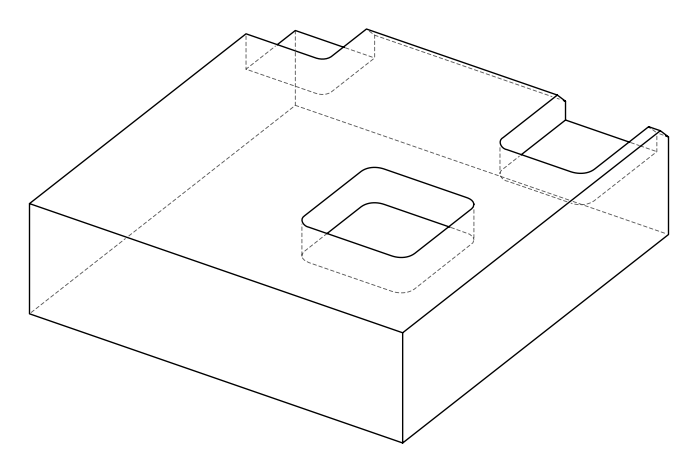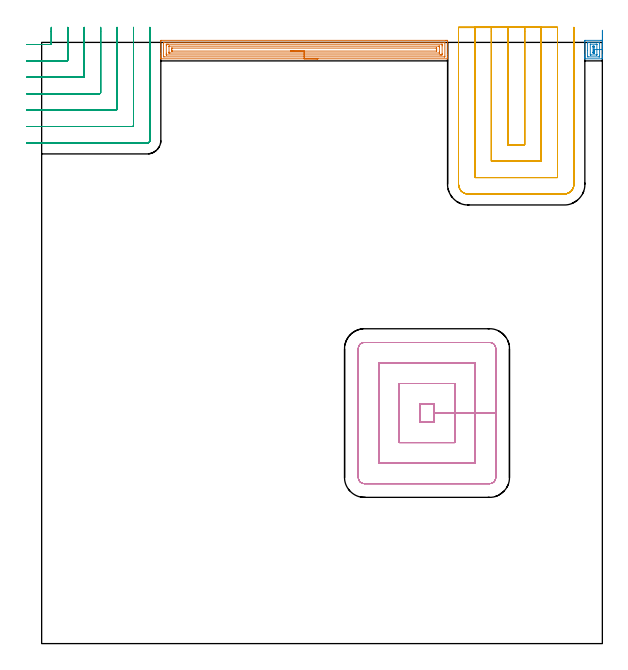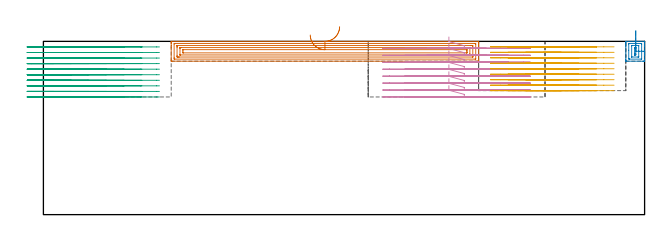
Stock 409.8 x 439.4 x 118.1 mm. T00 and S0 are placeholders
(PLAN: 5 operations, 3 tool changes, 65.7 min)
(1 AREA_MILL | FG_CHAMFER_SURFACE | UGT0205_001 | 8.66 min | 20361 mm3)
(2 AREA_MILL_1 | FG_CHAMFER_SURFACE_1 | UGT0205_001 | 0.79 min | 1795 mm3)
(3 MILL_CORNER_NOTCH_RECTANGULAR | CORNER_NOTCH_RECTANGULAR | NXT0201_012 | Follow Part, ap 4, ae 75% | 16.1 min | 267629 mm3)
(4 MILL_RECTANGULAR_POCKET | POCKET_RECTANGULAR_STRAIGHT | UGT0201_094 | Follow Part, ap 5, ae 75% | 16.17 min | 555880 mm3)
(5 MILL_SLOT | SLOT_PARTIAL_RECTANGULAR | NXT0201_012 | Follow Part, ap 4, ae 75% | 24.01 min | 395898 mm3)
(TOOL UGT0205_001 | Chamfer Mill 20 x 3 x 45 deg. | D20 FL50 Z2)
(TOOL NXT0201_012 | ENDMILL 16mm [2P460-1600-NA 1630] | D16 FL38 Z6)
(TOOL UGT0201_094 | End mill 20 mm | D20 FL38 Z4)
(OP 1 AREA_MILL)
G17 G21 G94 G90
T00 M6
G54
G17 G0 G90 X201.9 Y427.4 S1061 M3
G43 Z128.1 H0
G94 G1 X201.862 Z127.228 F250.
X201.748 Z126.363
X201.559 Z125.512
X201.297 Z124.68
X200.963 Z123.874
X200.56 Z123.1
X200.092 Z122.364
X199.56 Z121.672
X198.971 Z121.029
X198.328 Z120.44
X197.636 Z119.908
X196.9 Z119.44
X196.126 Z119.037
X195.32 Z118.703
X194.488 Z118.441
X193.636 Z118.252
X192.772 Z118.138
X191.9 Z118.1
X87.282
X87.11 Y427.403 Z118.088
X87.107 Y427.436 Z118.055
X87.1 Y427.838 Z117.662
Y428.101 Z117.399
Y428.825 Z116.67
Y430.074 Z115.423
Y431.487 Z114.008
Y440.1 Z105.397
X87.102 Y440.363 Z105.135
X87.108 Y440.892 Z104.606
X87.194 Y440.895 Z104.603
X87.729 Y440.9 Z104.6
X295.53
X296.071 Y440.899 Z104.601
X296.606 Y440.895 Z104.603
X296.692 Y440.892 Z104.606
X296.696 Y440.363 Z105.135
X296.7 Y439.738 Z105.759
Y430.6 Z114.895
Y429.187 Z116.31
Y428.825 Z116.67
Y428.1 Z117.399
Y427.838 Z117.661
Y427.438 Z118.053
X296.691 Y427.403 Z118.088
X296.518 Y427.4 Z118.1
X191.9
Y428.814 Z116.686
X89.518
X89.11 Y428.825 Z116.675
X89.101 Y429.238 Z116.262
X89.1 Y438.588 Z106.912
X89.101 Y439.001 Z106.499
X89.11 Y439.475 Z106.025
X89.507 Y439.486 Z106.014
X89.518
X294.282
X294.69 Y439.475 Z106.025
X294.699 Y439.001 Z106.499
Y429.299 Z116.201
X294.69 Y428.825 Z116.675
X294.293 Y428.814 Z116.686
X294.282
X191.9
Y430.228 Z115.272
X91.306 Y430.229 Z115.271
X91.182 Y430.231 Z115.269
X91.137 Y430.233 Z115.267
X91.118 Y430.235 Z115.265
X91.11 Y430.26 Z115.24
X91.105 Y430.395 Z115.105
X91.102 Y430.6 Z114.9
X91.1 Y430.804 Z114.696
Y431.487 Z114.013
Y437.017 Z108.483
X91.105 Y437.7 Z107.8
X91.109 Y437.896 Z107.604
X91.128 Y438.065 Z107.435
X91.306 Y438.067 Z107.433
X91.827 Y438.07 Z107.43
X92.2 Y438.071 Z107.429
X92.72 Y438.072 Z107.428
X292.494 Y438.071 Z107.429
X292.618 Y438.07 Z107.43
X292.663 Y438.067 Z107.433
X292.682 Y438.066 Z107.434
X292.69 Y438.04 Z107.46
X292.695 Y437.905 Z107.595
X292.698 Y437.7 Z107.8
X292.7 Y437.496 Z108.004
Y436.813 Z108.687
Y431.283 Z114.217
X292.695 Y430.6 Z114.9
X292.691 Y430.404 Z115.096
X292.672 Y430.235 Z115.265
X292.494 Y430.233 Z115.267
X291.973 Y430.23 Z115.27
X291.6 Y430.229 Z115.271
X291.08 Y430.228 Z115.272
X191.9
Y431.643 Z113.857
X93.832
X93.206 Y431.645 Z113.855
X93.136 Y431.647 Z113.853
X93.118 Y431.649 Z113.851
X93.11 Y431.661 Z113.839
X93.107 Y431.714 Z113.786
X93.103 Y431.932 Z113.568
X93.1 Y432.369 Z113.131
X93.101 Y436.366 Z109.134
X93.103 Y436.587 Z108.913
X93.106 Y436.641 Z108.859
X93.11 Y436.65 Z108.85
X93.116 Y436.653 Z108.847
X93.146 Y436.655 Z108.845
X93.252 Y436.657 Z108.843
X289.968
X290.594 Y436.655 Z108.845
X290.664 Y436.653 Z108.847
X290.682 Y436.651 Z108.849
X290.69 Y436.639 Z108.861
X290.693 Y436.586 Z108.914
X290.697 Y436.368 Z109.132
X290.7 Y435.931 Z109.569
Y432.38 Z113.12
X290.699 Y431.934 Z113.566
X290.697 Y431.713 Z113.787
X290.694 Y431.659 Z113.841
X290.69 Y431.65 Z113.85
X290.684 Y431.647 Z113.853
X290.654 Y431.645 Z113.855
X290.548 Y431.643 Z113.857
X191.9
Y433.057 Z112.443
X95.57
X95.156 Y433.062 Z112.438
X95.109 Y433.064 Z112.436
X95.105 Y433.075 Z112.425
X95.101 Y433.107 Z112.393
X95.1 Y433.934 Z111.566
Y434.822 Z110.678
X95.104 Y435.038 Z110.462
X95.11 Y435.204 Z110.296
X95.122 Y435.236 Z110.264
X95.225 Y435.24 Z110.26
X95.363 Y435.242 Z110.258
X288.23 Y435.243 Z110.257
X288.644 Y435.239 Z110.261
X288.691 Y435.236 Z110.264
X288.695 Y435.225 Z110.275
X288.699 Y435.193 Z110.307
X288.7 Y434.366 Z111.134
Y433.478 Z112.022
X288.696 Y433.262 Z112.238
X288.69 Y433.096 Z112.404
X288.678 Y433.064 Z112.436
X288.575 Y433.06 Z112.44
X288.437 Y433.058 Z112.442
X191.9 Y433.057 Z112.443
X191.028 Z112.481
X190.164 Z112.595
X189.312 Z112.784
X188.48 Z113.046
X187.674 Z113.38
X186.9 Z113.783
X186.164 Z114.252
X185.472 Z114.783
X184.829 Z115.372
X184.24 Z116.015
X183.708 Z116.707
X183.24 Z117.443
X182.837 Z118.217
X182.503 Z119.023
X182.241 Z119.855
X182.052 Z120.707
X181.938 Z121.572
X181.9 Z122.443
G0 Z128.1
M5
M2
(OP 2 AREA_MILL_1)
G17 G21 G94 G90
T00 M6
G54
G17 G0 G90 X409.8 Y448.292 S1061 M3
G43 Z128.1 H0
Z111.349
G94 G1 Y447.649 Z110.76 F250.
Y446.957 Z110.228
Y446.221 Z109.76
Y445.448 Z109.357
Y444.642 Z109.023
Y443.81 Z108.76
Y442.958 Z108.571
Y442.093 Z108.457
Y441.222 Z108.419
Y440.35 Z108.457
Y439.485 Z108.57
Y438.633 Z108.759
Y437.801 Z109.021
Y436.995 Z109.355
Y436.221 Z109.758
Y435.486 Z110.226
Y434.793 Z110.757
Y434.15 Z111.347
Y430.6 Z114.894
Y430.021 Z115.476
Y429.712 Z115.784
Y429.133 Z116.363
Y428.825 Z116.67
Y428.208 Z117.292
Y427.773 Z117.726
Y427.432 Z118.059
X409.791 Y427.403 Z118.088
X409.645 Y427.4 Z118.1
X397.155
X397.01 Y427.403 Z118.088
X397.007 Y427.431 Z118.06
X397. Y427.773 Z117.726
Y428.208 Z117.291
Y428.825 Z116.67
Y430.02 Z115.476
Y430.6 Z114.894
Y439.765 Z105.732
X397.004 Y440.363 Z105.134
X397.008 Y440.892 Z104.606
X397.067 Y440.894 Z104.603
X397.601 Y440.9 Z104.6
X408.659
X409.199 Y440.899 Z104.601
X409.733 Y440.894 Z104.603
X409.792 Y440.892 Z104.606
X409.796 Y440.363 Z105.134
X409.8 Y439.765 Z105.732
Y434.15 Z111.347
X409.198 Y434.151 Z111.349
X407.8 Y434.15 Z111.35
X407.799 Y429.33 Z116.17
X407.79 Y428.825 Z116.675
X407.425 Y428.814 Z116.686
X407.415
X399.385
X399.01 Y428.825 Z116.675
X399.001 Y429.206 Z116.294
X399. Y433.454 Z112.046
X399.001 Y438.97 Z106.53
X399.01 Y439.475 Z106.025
X399.375 Y439.486 Z106.014
X399.385
X407.415
X407.79 Y439.475 Z106.025
X407.799 Y439.093 Z106.407
X407.8 Y434.15 Z111.35
X405.8
X405.799 Y430.432 Z115.068
X405.79 Y430.263 Z115.237
X405.785 Y430.234 Z115.266
X405.769 Y430.232 Z115.268
X405.724 Y430.229 Z115.271
X401.543
X401.17 Y430.23 Z115.27
X401.046 Y430.233 Z115.267
X401.01 Y430.235 Z115.265
X401.005 Y430.319 Z115.181
X401.001 Y430.431 Z115.069
Y437.868 Z107.632
X401.01 Y438.037 Z107.463
X401.015 Y438.066 Z107.434
X401.031 Y438.068 Z107.432
X401.076 Y438.071 Z107.429
X405.257 Y438.072 Z107.428
X405.63 Y438.07 Z107.43
X405.754 Y438.068 Z107.432
X405.79 Y438.065 Z107.435
X405.795 Y437.981 Z107.519
X405.799 Y437.869 Z107.631
X405.8 Y434.15 Z111.35
X403.8
Y432.375 Z113.125
X403.798 Y431.977 Z113.523
X403.794 Y431.778 Z113.722
X403.79 Y431.679 Z113.821
X403.784 Y431.649 Z113.851
X403.767 Y431.647 Z113.853
X403.687 Y431.645 Z113.855
X403.076 Y431.65 Z113.85
X403.01 Y431.651 Z113.849
X403.007 Y431.742 Z113.758
X403.003 Y431.938 Z113.562
X403. Y432.329 Z113.171
Y435.925 Z109.575
X403.002 Y436.323 Z109.177
X403.006 Y436.522 Z108.978
X403.01 Y436.621 Z108.879
X403.016 Y436.651 Z108.849
X403.033 Y436.653 Z108.847
X403.113 Y436.655 Z108.845
X403.724 Y436.651 Z108.849
X403.79 Y436.649 Z108.851
X403.793 Y436.558 Z108.942
X403.797 Y436.362 Z109.138
X403.8 Y435.971 Z109.529
Y434.15 Z111.35
Y433.561 Z111.993
Y433.03 Z112.685
Y432.561 Z113.421
Y432.158 Z114.195
Y431.824 Z115.001
Y431.562 Z115.833
Y431.373 Z116.685
Y431.259 Z117.549
Y431.221 Z118.421
Y431.259 Z119.293
Y431.373 Z120.157
Y431.562 Z121.009
Y431.824 Z121.841
Y432.158 Z122.647
Y432.561 Z123.421
Y433.03 Z124.157
Y433.561 Z124.849
Y434.15 Z125.492
G0 Z128.1
M5
M2
(OP 3 MILL_CORNER_NOTCH_RECTANGULAR)
G17 G21 G94 G90
T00 M6
G54
G17 G0 G90 X-11. Y437.9 S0 M3
G43 Z128.1 H1
Z114.31
G94 G1 X-8. F250.
X6.306 F500.
G3 X7.1 Y438.694 R0.8
G1 Y447.146
Y447.4
X7.111 Y450.4 F250.
G0 Z128.1
X-11. Y425.9
Z114.31
G1 X-8.
X18.305 F500.
G3 X19.1 Y426.695 R0.8
G1 Y447.146
X19.101 Y447.4
X19.113 Y450.4 F250.
G0 Z128.1
X-11. Y413.9
Z114.31
G1 X-8.
X30.305 F500.
G3 X31.1 Y414.695 R0.8
G1 Y447.146
X31.101 Y447.4
X31.117 Y450.4 F250.
G0 Z128.1
X-11. Y401.9
Z114.31
G1 X-8.
X42.305 F500.
G3 X43.1 Y402.695 R0.8
G1 Y447.146
X43.101 Y447.4
X43.122 Y450.4 F250.
G0 Z128.1
X-11. Y389.9
Z114.31
G1 X-8.
X54.305 F500.
G3 X55.1 Y390.695 R0.8
G1 Y447.146
G2 X55.101 Y447.4 R24.
G1 X55.133 Y450.4 F250.
G0 Z128.1
X-11. Y377.9
Z114.31
G1 X-8.
X66.304 F500.
G3 X67.1 Y378.696 R0.8
G1 Y447.146
G2 X67.103 Y447.4 R12.
G1 X67.166 Y450.399 F250.
G0 Z128.1
X-11. Y365.9
Z114.31
G1 X-8.
X77.2 F500.
G3 X79.1 Y367.8 R1.9
G1 Y447.146
Y450.146 F250.
G0 Z128.1
X-11. Y437.9
Z110.52
G1 X-8.
X6.306 F500.
G3 X7.1 Y438.694 R0.8
G1 Y447.4
Y450.4 F250.
G0 Z128.1
X-11. Y425.9
Z110.52
G1 X-8.
X18.306 F500.
G3 X19.1 Y426.694 R0.8
G1 Y447.4
Y450.4 F250.
G0 Z128.1
X-11. Y413.9
Z110.52
G1 X-8.
X30.305 F500.
G3 X31.1 Y414.695 R0.8
G1 Y447.4
Y450.4 F250.
G0 Z128.1
X-11. Y401.9
Z110.52
G1 X-8.
X42.305 F500.
G3 X43.1 Y402.695 R0.8
G1 Y447.4
Y450.4 F250.
G0 Z128.1
X-11. Y389.9
Z110.52
G1 X-8.
X54.305 F500.
G3 X55.1 Y390.695 R0.8
G1 Y447.4
Y450.4 F250.
G0 Z128.1
X-11. Y377.9
Z110.52
G1 X-8.
X66.304 F500.
G3 X67.1 Y378.696 R0.8
G1 Y447.4
Y450.4 F250.
G0 Z128.1
X-11. Y365.9
Z110.52
G1 X-8.
X77.2 F500.
G3 X79.1 Y367.8 R1.9
G1 Y447.4
Y450.4 F250.
G0 Z128.1
X-11. Y437.9
Z106.73
G1 X-8.
X6.306 F500.
G3 X7.1 Y438.694 R0.8
G1 Y447.4
Y450.4 F250.
G0 Z128.1
X-11. Y425.9
Z106.73
G1 X-8.
X18.306 F500.
G3 X19.1 Y426.694 R0.8
G1 Y447.4
Y450.4 F250.
G0 Z128.1
X-11. Y413.9
Z106.73
G1 X-8.
X30.305 F500.
G3 X31.1 Y414.695 R0.8
G1 Y447.4
Y450.4 F250.
G0 Z128.1
X-11. Y401.9
Z106.73
G1 X-8.
X42.305 F500.
G3 X43.1 Y402.695 R0.8
G1 Y447.4
Y450.4 F250.
G0 Z128.1
X-11. Y389.9
Z106.73
G1 X-8.
X54.305 F500.
G3 X55.1 Y390.695 R0.8
G1 Y447.4
Y450.4 F250.
G0 Z128.1
X-11. Y377.9
Z106.73
G1 X-8.
X66.304 F500.
G3 X67.1 Y378.696 R0.8
G1 Y447.4
Y450.4 F250.
G0 Z128.1
X-11. Y365.9
Z106.73
G1 X-8.
X77.2 F500.
G3 X79.1 Y367.8 R1.9
G1 Y447.4
Y450.4 F250.
G0 Z128.1
X-11. Y437.9
Z102.94
G1 X-8.
X6.306 F500.
G3 X7.1 Y438.694 R0.8
G1 Y447.4
Y450.4 F250.
G0 Z128.1
X-11. Y425.9
Z102.94
G1 X-8.
X18.306 F500.
G3 X19.1 Y426.694 R0.8
G1 Y447.4
Y450.4 F250.
G0 Z128.1
X-11. Y413.9
Z102.94
G1 X-8.
X30.305 F500.
G3 X31.1 Y414.695 R0.8
G1 Y447.4
Y450.4 F250.
G0 Z128.1
X-11. Y401.9
Z102.94
G1 X-8.
X42.305 F500.
G3 X43.1 Y402.695 R0.8
G1 Y447.4
Y450.4 F250.
G0 Z128.1
X-11. Y389.9
Z102.94
G1 X-8.
X54.305 F500.
G3 X55.1 Y390.695 R0.8
G1 Y447.4
Y450.4 F250.
G0 Z128.1
X-11. Y377.9
Z102.94
G1 X-8.
X66.304 F500.
G3 X67.1 Y378.696 R0.8
G1 Y447.4
Y450.4 F250.
G0 Z128.1
X-11. Y365.9
Z102.94
G1 X-8.
X77.2 F500.
G3 X79.1 Y367.8 R1.9
G1 Y447.4
Y450.4 F250.
G0 Z128.1
X-11. Y437.9
Z99.15
G1 X-8.
X6.306 F500.
G3 X7.1 Y438.694 R0.8
G1 Y447.4
Y450.4 F250.
G0 Z128.1
X-11. Y425.9
Z99.15
G1 X-8.
X18.306 F500.
G3 X19.1 Y426.694 R0.8
G1 Y447.4
Y450.4 F250.
G0 Z128.1
X-11. Y413.9
Z99.15
G1 X-8.
X30.305 F500.
G3 X31.1 Y414.695 R0.8
G1 Y447.4
Y450.4 F250.
G0 Z128.1
X-11. Y401.9
Z99.15
G1 X-8.
X42.305 F500.
G3 X43.1 Y402.695 R0.8
G1 Y447.4
Y450.4 F250.
G0 Z128.1
X-11. Y389.9
Z99.15
G1 X-8.
X54.305 F500.
G3 X55.1 Y390.695 R0.8
G1 Y447.4
Y450.4 F250.
G0 Z128.1
X-11. Y377.9
Z99.15
G1 X-8.
X66.304 F500.
G3 X67.1 Y378.696 R0.8
G1 Y447.4
Y450.4 F250.
G0 Z128.1
X-11. Y365.9
Z99.15
G1 X-8.
X77.2 F500.
G3 X79.1 Y367.8 R1.9
G1 Y447.4
Y450.4 F250.
G0 Z128.1
X-11. Y437.9
Z95.36
G1 X-8.
X6.306 F500.
G3 X7.1 Y438.694 R0.8
G1 Y447.4
Y450.4 F250.
G0 Z128.1
X-11. Y425.9
Z95.36
G1 X-8.
X18.306 F500.
G3 X19.1 Y426.694 R0.8
G1 Y447.4
Y450.4 F250.
G0 Z128.1
X-11. Y413.9
Z95.36
G1 X-8.
X30.305 F500.
G3 X31.1 Y414.695 R0.8
G1 Y447.4
Y450.4 F250.
G0 Z128.1
X-11. Y401.9
Z95.36
G1 X-8.
X42.305 F500.
G3 X43.1 Y402.695 R0.8
G1 Y447.4
Y450.4 F250.
G0 Z128.1
X-11. Y389.9
Z95.36
G1 X-8.
X54.305 F500.
G3 X55.1 Y390.695 R0.8
G1 Y447.4
Y450.4 F250.
G0 Z128.1
X-11. Y377.9
Z95.36
G1 X-8.
X66.304 F500.
G3 X67.1 Y378.696 R0.8
G1 Y447.4
Y450.4 F250.
G0 Z128.1
X-11. Y365.9
Z95.36
G1 X-8.
X77.2 F500.
G3 X79.1 Y367.8 R1.9
G1 Y447.4
Y450.4 F250.
G0 Z128.1
X-11. Y437.9
Z91.57
G1 X-8.
X6.306 F500.
G3 X7.1 Y438.694 R0.8
G1 Y447.4
Y450.4 F250.
G0 Z128.1
X-11. Y425.9
Z91.57
G1 X-8.
X18.306 F500.
G3 X19.1 Y426.694 R0.8
G1 Y447.4
Y450.4 F250.
G0 Z128.1
X-11. Y413.9
Z91.57
G1 X-8.
X30.305 F500.
G3 X31.1 Y414.695 R0.8
G1 Y447.4
Y450.4 F250.
G0 Z128.1
X-11. Y401.9
Z91.57
G1 X-8.
X42.305 F500.
G3 X43.1 Y402.695 R0.8
G1 Y447.4
Y450.4 F250.
G0 Z128.1
X-11. Y389.9
Z91.57
G1 X-8.
X54.305 F500.
G3 X55.1 Y390.695 R0.8
G1 Y447.4
Y450.4 F250.
G0 Z128.1
X-11. Y377.9
Z91.57
G1 X-8.
X66.304 F500.
G3 X67.1 Y378.696 R0.8
G1 Y447.4
Y450.4 F250.
G0 Z128.1
X-11. Y365.9
Z91.57
G1 X-8.
X77.2 F500.
G3 X79.1 Y367.8 R1.9
G1 Y447.4
Y450.4 F250.
G0 Z128.1
X-11. Y437.9
Z87.78
G1 X-8.
X6.306 F500.
G3 X7.1 Y438.694 R0.8
G1 Y447.4
Y450.4 F250.
G0 Z128.1
X-11. Y425.9
Z87.78
G1 X-8.
X18.306 F500.
G3 X19.1 Y426.694 R0.8
G1 Y447.4
Y450.4 F250.
G0 Z128.1
X-11. Y413.9
Z87.78
G1 X-8.
X30.305 F500.
G3 X31.1 Y414.695 R0.8
G1 Y447.4
Y450.4 F250.
G0 Z128.1
X-11. Y401.9
Z87.78
G1 X-8.
X42.305 F500.
G3 X43.1 Y402.695 R0.8
G1 Y447.4
Y450.4 F250.
G0 Z128.1
X-11. Y389.9
Z87.78
G1 X-8.
X54.305 F500.
G3 X55.1 Y390.695 R0.8
G1 Y447.4
Y450.4 F250.
G0 Z128.1
X-11. Y377.9
Z87.78
G1 X-8.
X66.304 F500.
G3 X67.1 Y378.696 R0.8
G1 Y447.4
Y450.4 F250.
G0 Z128.1
X-11. Y365.9
Z87.78
G1 X-8.
X77.2 F500.
G3 X79.1 Y367.8 R1.9
G1 Y447.4
Y450.4 F250.
G0 Z128.1
X-11. Y437.9
Z83.99
G1 X-8.
X6.306 F500.
G3 X7.1 Y438.694 R0.8
G1 Y447.4
Y450.4 F250.
G0 Z128.1
X-11. Y425.9
Z83.99
G1 X-8.
X18.306 F500.
G3 X19.1 Y426.694 R0.8
G1 Y447.4
Y450.4 F250.
G0 Z128.1
X-11. Y413.9
Z83.99
G1 X-8.
X30.305 F500.
G3 X31.1 Y414.695 R0.8
G1 Y447.4
Y450.4 F250.
G0 Z128.1
X-11. Y401.9
Z83.99
G1 X-8.
X42.305 F500.
G3 X43.1 Y402.695 R0.8
G1 Y447.4
Y450.4 F250.
G0 Z128.1
X-11. Y389.9
Z83.99
G1 X-8.
X54.305 F500.
G3 X55.1 Y390.695 R0.8
G1 Y447.4
Y450.4 F250.
G0 Z128.1
X-11. Y377.9
Z83.99
G1 X-8.
X66.304 F500.
G3 X67.1 Y378.696 R0.8
G1 Y447.4
Y450.4 F250.
G0 Z128.1
X-11. Y365.9
Z83.99
G1 X-8.
X77.2 F500.
G3 X79.1 Y367.8 R1.9
G1 Y447.4
Y450.4 F250.
G0 Z128.1
X-11. Y437.9
Z80.2
G1 X-8.
X6.306 F500.
G3 X7.1 Y438.694 R0.8
G1 Y447.4
Y450.4 F250.
G0 Z128.1
X-11. Y425.9
Z80.2
G1 X-8.
X18.306 F500.
G3 X19.1 Y426.694 R0.8
G1 Y447.4
Y450.4 F250.
G0 Z128.1
X-11. Y413.9
Z80.2
G1 X-8.
X30.305 F500.
G3 X31.1 Y414.695 R0.8
G1 Y447.4
Y450.4 F250.
G0 Z128.1
X-11. Y401.9
Z80.2
G1 X-8.
X42.305 F500.
G3 X43.1 Y402.695 R0.8
G1 Y447.4
Y450.4 F250.
G0 Z128.1
X-11. Y389.9
Z80.2
G1 X-8.
X54.305 F500.
G3 X55.1 Y390.695 R0.8
G1 Y447.4
Y450.4 F250.
G0 Z128.1
X-11. Y377.9
Z80.2
G1 X-8.
X66.304 F500.
G3 X67.1 Y378.696 R0.8
G1 Y447.4
Y450.4 F250.
G0 Z128.1
X-11. Y365.9
Z80.2
G1 X-8.
X77.2 F500.
G3 X79.1 Y367.8 R1.9
G1 Y447.4
Y450.4 F250.
G0 Z128.1
M5
M2
(OP 4 MILL_RECTANGULAR_POCKET)
G17 G21 G94 G90
T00 M6
G54
G17 G0 G90 X276.4 Y173.677 S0 M3
G43 Z128.1 H0
Z121.1
G94 G1 Y161.9 Z117.944 F250.
X286.9 Z115.131
Y168.5 Z113.362
Y175.1 F500.
X276.4
Y161.9
X286.9
Y168.5
X301.9
Y190.1
X261.4
Y146.9
X301.9
Y168.5
X316.9
Y205.1
X246.4
Y131.9
X316.9
Y168.5
X331.9
Y215.6
G3 X327.4 Y220.1 R4.5
G1 X235.9
G3 X231.4 Y215.6 R4.5
G1 Y121.4
G3 X235.9 Y116.9 R4.5
G1 X327.4
G3 X331.9 Y121.4 R4.5
G1 Y168.5
Y169.5
G0 X276.4 Y173.677 Z116.362
G1 Y161.9 Z113.207 F250.
X286.9 Z110.393
Y168.5 Z108.625
Y175.1 F500.
X276.4
Y161.9
X286.9
Y168.5
X301.9
Y190.1
X261.4
Y146.9
X301.9
Y168.5
X316.9
Y205.1
X246.4
Y131.9
X316.9
Y168.5
X331.9
Y215.6
G3 X327.4 Y220.1 R4.5
G1 X235.9
G3 X231.4 Y215.6 R4.5
G1 Y121.4
G3 X235.9 Y116.9 R4.5
G1 X327.4
G3 X331.9 Y121.4 R4.5
G1 Y168.5
Y169.5
G0 X276.4 Y173.677 Z111.625
G1 Y161.9 Z108.469 F250.
X286.9 Z105.656
Y168.5 Z103.887
Y175.1 F500.
X276.4
Y161.9
X286.9
Y168.5
X301.9
Y190.1
X261.4
Y146.9
X301.9
Y168.5
X316.9
Y205.1
X246.4
Y131.9
X316.9
Y168.5
X331.9
Y215.6
G3 X327.4 Y220.1 R4.5
G1 X235.9
G3 X231.4 Y215.6 R4.5
G1 Y121.4
G3 X235.9 Y116.9 R4.5
G1 X327.4
G3 X331.9 Y121.4 R4.5
G1 Y168.5
Y169.5
G0 X276.4 Y173.677 Z106.887
G1 Y161.9 Z103.732 F250.
X286.9 Z100.918
Y168.5 Z99.15
Y175.1 F500.
X276.4
Y161.9
X286.9
Y168.5
X301.9
Y190.1
X261.4
Y146.9
X301.9
Y168.5
X316.9
Y205.1
X246.4
Y131.9
X316.9
Y168.5
X331.9
Y215.6
G3 X327.4 Y220.1 R4.5
G1 X235.9
G3 X231.4 Y215.6 R4.5
G1 Y121.4
G3 X235.9 Y116.9 R4.5
G1 X327.4
G3 X331.9 Y121.4 R4.5
G1 Y168.5
Y169.5
G0 X276.4 Y173.677 Z102.15
G1 Y161.9 Z98.994 F250.
X286.9 Z96.181
Y168.5 Z94.412
Y175.1 F500.
X276.4
Y161.9
X286.9
Y168.5
X301.9
Y190.1
X261.4
Y146.9
X301.9
Y168.5
X316.9
Y205.1
X246.4
Y131.9
X316.9
Y168.5
X331.9
Y215.6
G3 X327.4 Y220.1 R4.5
G1 X235.9
G3 X231.4 Y215.6 R4.5
G1 Y121.4
G3 X235.9 Y116.9 R4.5
G1 X327.4
G3 X331.9 Y121.4 R4.5
G1 Y168.5
Y169.5
G0 X276.4 Y173.677 Z97.412
G1 Y161.9 Z94.257 F250.
X286.9 Z91.443
Y168.5 Z89.675
Y175.1 F500.
X276.4
Y161.9
X286.9
Y168.5
X301.9
Y190.1
X261.4
Y146.9
X301.9
Y168.5
X316.9
Y205.1
X246.4
Y131.9
X316.9
Y168.5
X331.9
Y215.6
G3 X327.4 Y220.1 R4.5
G1 X235.9
G3 X231.4 Y215.6 R4.5
G1 Y121.4
G3 X235.9 Y116.9 R4.5
G1 X327.4
G3 X331.9 Y121.4 R4.5
G1 Y168.5
Y169.5
G0 X276.4 Y173.677 Z92.675
G1 Y161.9 Z89.519 F250.
X286.9 Z86.706
Y168.5 Z84.937
Y175.1 F500.
X276.4
Y161.9
X286.9
Y168.5
X301.9
Y190.1
X261.4
Y146.9
X301.9
Y168.5
X316.9
Y205.1
X246.4
Y131.9
X316.9
Y168.5
X331.9
Y215.6
G3 X327.4 Y220.1 R4.5
G1 X235.9
G3 X231.4 Y215.6 R4.5
G1 Y121.4
G3 X235.9 Y116.9 R4.5
G1 X327.4
G3 X331.9 Y121.4 R4.5
G1 Y168.5
Y169.5
G0 X276.4 Y173.677 Z87.937
G1 Y161.9 Z84.782 F250.
X286.9 Z81.968
Y168.5 Z80.2
Y175.1 F500.
X276.4
Y161.9
X286.9
Y168.5
X301.9
Y190.1
X261.4
Y146.9
X301.9
Y168.5
X316.9
Y205.1
X246.4
Y131.9
X316.9
Y168.5
X331.9
Y215.6
G3 X327.4 Y220.1 R4.5
G1 X235.9
G3 X231.4 Y215.6 R4.5
G1 Y121.4
G3 X235.9 Y116.9 R4.5
G1 X327.4
G3 X331.9 Y121.4 R4.5
G1 Y168.5
Y169.5
G0 Z128.1
M5
M2
(OP 5 MILL_SLOT)
G17 G21 G94 G90
T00 M6
G54
G17 G0 G90 X340.678 Y450.4 S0 M3
G43 Z128.1 H1
Z114.367
G94 G1 X340.699 Y447.4 F250.
X340.7 Y447.146 F500.
Y364.6
X353.
Y447.146
X353.001 Y447.4
X353.022 Y450.4 F250.
X328.667
X328.699 Y447.4
G2 X328.7 Y447.146 R24. F500.
G1 Y352.6
X365.
Y447.146
G2 X365.001 Y447.4 R24.
G1 X365.033 Y450.4 F250.
X316.634 Y450.399
X316.697 Y447.4
G2 X316.7 Y447.146 R12. F500.
G1 Y340.6
X377.
Y447.146
G2 X377.003 Y447.4 R12.
G1 X377.066 Y450.399 F250.
X304.7 Y450.146
Y447.146
Y335.6 F500.
G3 X311.7 Y328.6 R7.
G1 X382.
G3 X389. Y335.6 R7.
G1 Y447.146
Y450.146 F250.
G0 X340.7 Y450.4 Z110.633
G1 Y447.4
Y364.6 F500.
X353.
Y447.4
Y450.4 F250.
X328.7
Y447.4
Y352.6 F500.
X365.
Y447.4
Y450.4 F250.
X316.7
Y447.4
Y340.6 F500.
X377.
Y447.4
Y450.4 F250.
X304.7
Y447.4
Y335.6 F500.
G3 X311.7 Y328.6 R7.
G1 X382.
G3 X389. Y335.6 R7.
G1 Y447.4
Y450.4 F250.
G0 X340.7 Z106.9
G1 Y447.4
Y364.6 F500.
X353.
Y447.4
Y450.4 F250.
X328.7
Y447.4
Y352.6 F500.
X365.
Y447.4
Y450.4 F250.
X316.7
Y447.4
Y340.6 F500.
X377.
Y447.4
Y450.4 F250.
X304.7
Y447.4
Y335.6 F500.
G3 X311.7 Y328.6 R7.
G1 X382.
G3 X389. Y335.6 R7.
G1 Y447.4
Y450.4 F250.
G0 X340.7 Z103.167
G1 Y447.4
Y364.6 F500.
X353.
Y447.4
Y450.4 F250.
X328.7
Y447.4
Y352.6 F500.
X365.
Y447.4
Y450.4 F250.
X316.7
Y447.4
Y340.6 F500.
X377.
Y447.4
Y450.4 F250.
X304.7
Y447.4
Y335.6 F500.
G3 X311.7 Y328.6 R7.
G1 X382.
G3 X389. Y335.6 R7.
G1 Y447.4
Y450.4 F250.
G0 X340.7 Z99.433
G1 Y447.4
Y364.6 F500.
X353.
Y447.4
Y450.4 F250.
X328.7
Y447.4
Y352.6 F500.
X365.
Y447.4
Y450.4 F250.
X316.7
Y447.4
Y340.6 F500.
X377.
Y447.4
Y450.4 F250.
X304.7
Y447.4
Y335.6 F500.
G3 X311.7 Y328.6 R7.
G1 X382.
G3 X389. Y335.6 R7.
G1 Y447.4
Y450.4 F250.
G0 X340.7 Z95.7
G1 Y447.4
Y364.6 F500.
X353.
Y447.4
Y450.4 F250.
X328.7
Y447.4
Y352.6 F500.
X365.
Y447.4
Y450.4 F250.
X316.7
Y447.4
Y340.6 F500.
X377.
Y447.4
Y450.4 F250.
X304.7
Y447.4
Y335.6 F500.
G3 X311.7 Y328.6 R7.
G1 X382.
G3 X389. Y335.6 R7.
G1 Y447.4
Y450.4 F250.
G0 X340.7 Z91.967
G1 Y447.4
Y364.6 F500.
X353.
Y447.4
Y450.4 F250.
X328.7
Y447.4
Y352.6 F500.
X365.
Y447.4
Y450.4 F250.
X316.7
Y447.4
Y340.6 F500.
X377.
Y447.4
Y450.4 F250.
X304.7
Y447.4
Y335.6 F500.
G3 X311.7 Y328.6 R7.
G1 X382.
G3 X389. Y335.6 R7.
G1 Y447.4
Y450.4 F250.
G0 X340.7 Z88.233
G1 Y447.4
Y364.6 F500.
X353.
Y447.4
Y450.4 F250.
X328.7
Y447.4
Y352.6 F500.
X365.
Y447.4
Y450.4 F250.
X316.7
Y447.4
Y340.6 F500.
X377.
Y447.4
Y450.4 F250.
X304.7
Y447.4
Y335.6 F500.
G3 X311.7 Y328.6 R7.
G1 X382.
G3 X389. Y335.6 R7.
G1 Y447.4
Y450.4 F250.
G0 X340.7 Z84.5
G1 Y447.4
Y364.6 F500.
X353.
Y447.4
Y450.4 F250.
X328.7
Y447.4
Y352.6 F500.
X365.
Y447.4
Y450.4 F250.
X316.7
Y447.4
Y340.6 F500.
X377.
Y447.4
Y450.4 F250.
X304.7
Y447.4
Y335.6 F500.
G3 X311.7 Y328.6 R7.
G1 X382.
G3 X389. Y335.6 R7.
G1 Y447.4
Y450.4 F250.
G0 Z128.1
M5
M2
